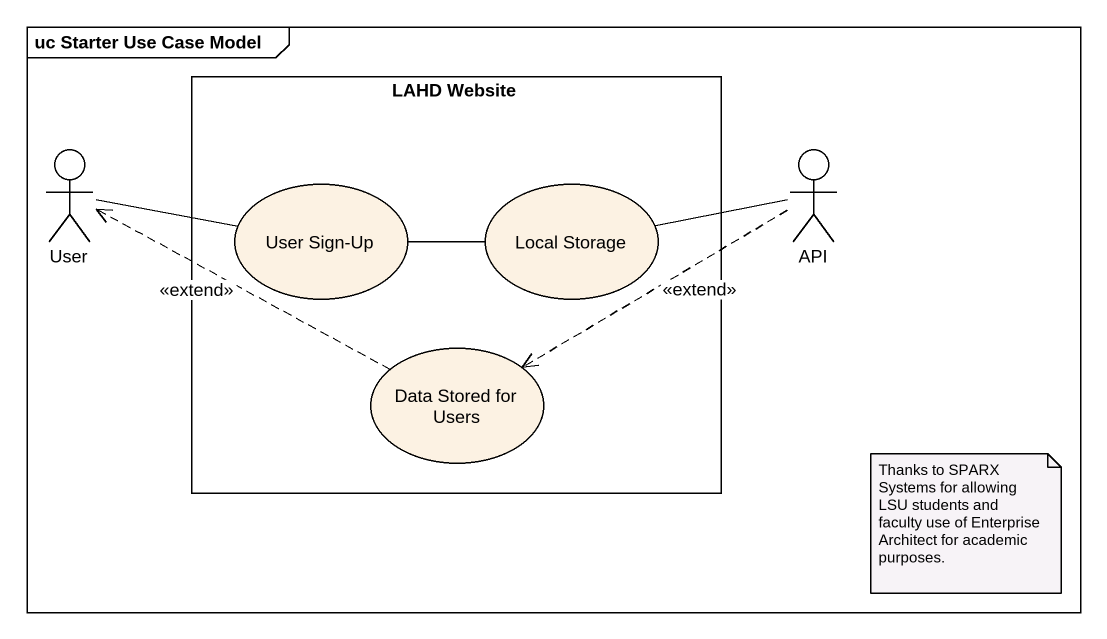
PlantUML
@startuml
mainframe uc Starter Use Case Model
rectangle "LAHD Website" as LAHD_Website {
  usecase "User Sign-Up" as User_Sign_Up
  usecase "Local Storage" as Local_Storage
  usecase "Data Stored for Users" as Data_Stored_for_Users
}
actor User
actor API
User -right- User_Sign_Up
API .left.> Data_Stored_for_Users : <<extend>>
User_Sign_Up -right- Local_Storage
Local_Storage -right- API
Data_Stored_for_Users .left.> User : <<extend>>
note as N1
  Thanks to SPARX Systems for allowing LSU students and faculty use of Enterprise Architect for academic purposes.
end note
@enduml
